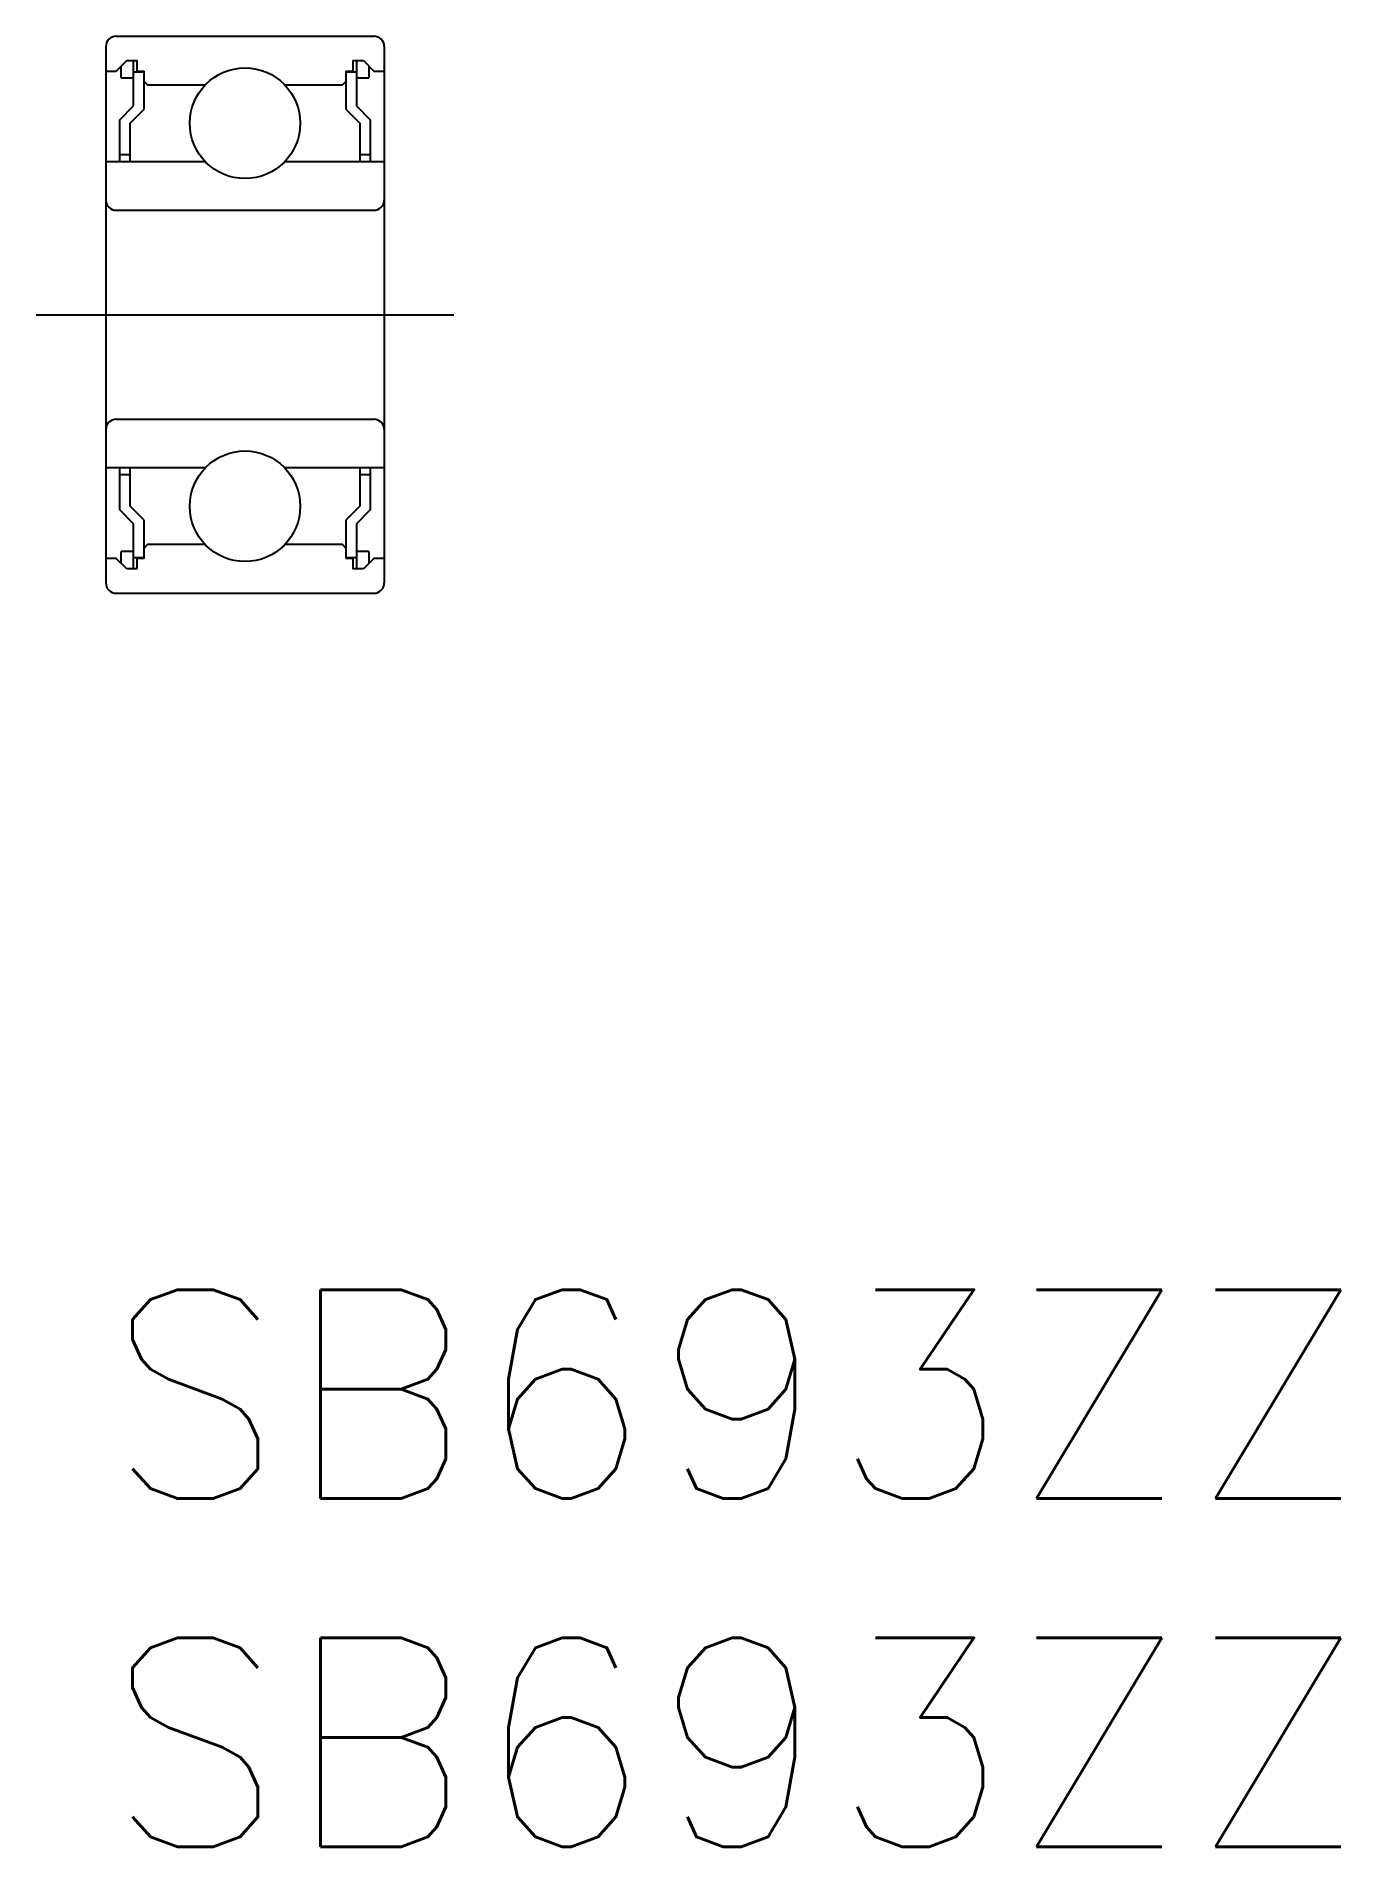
# Model space of a CAD drawing. Extents: x -1 to 17.7, y -8 to 18.
import ezdxf

# ---------------------------------------------------------------- set-up
doc = ezdxf.new("R2010")
doc.units = 0
doc.header["$LTSCALE"] = 0.5
doc.linetypes.add('CENTER', pattern=[50.8, 31.75, -6.35, 6.35, -6.35])
for name, color, linetype in [('MSM_CENTER', 1, 'CENTER'), ('MSM_CONTINUOUS', 7, 'CONTINUOUS'), ('MSM_PART_NUMBER', 7, 'CONTINUOUS')]:
    doc.layers.add(name, color=color, linetype=linetype)
doc.styles.get("Standard").update_dxf_attribs({"font": 'txt.shx', "height": 1, "bigfont": 'bigfont.shx'})

# ---------------------------------------------------------------- blocks, each defined once
blk = doc.blocks.new('*U6')
at = {"layer": 'MSM_PART_NUMBER'}
blk.add_text('SB693ZZ', height=3, dxfattribs=at).set_placement((0, -3))
blk = doc.blocks.new('*U7')
at = {"layer": 'MSM_PART_NUMBER'}
blk.add_text('SB693ZZ', height=3, dxfattribs=at).set_placement((0, -8))

msp = doc.modelspace()

# ---------------------------------------------------------------- linework, layer by layer
at = {"layer": 'MSM_CENTER'}
msp.add_line((-1, 14), (5, 14), dxfattribs=at)
at = {"layer": 'MSM_CONTINUOUS'}
for p, q in [((0.15, 18), (3.85, 18)), ((0, 17.85), (0, 10.15)), ((4, 17.85), (4, 10.15)), ((0, 17.5), (0.15, 17.5)), ((0.15, 17.5), (0.3, 17.65)), ((0.22, 17.4), (0.22, 17.57)), ((0.3, 17.65), (0.45, 17.65)), ((0.4, 17), (0.4, 17.65)), ((0.4, 17.49), (0.55, 17.49)), ((0.45, 17.5), (0.45, 17.65)), ((0.45, 17.5), (0.55, 17.5)), ((0.55, 17.3), (0.55, 17.5)), ((0.55, 16.95), (0.55, 17.5)), ((3.45, 17.5), (3.55, 17.5)), ((3.45, 17.5), (3.45, 16.95)), ((3.45, 17.49), (3.6, 17.49)), ((3.55, 17.65), (3.7, 17.65)), ((3.55, 17.65), (3.55, 17.5)), ((3.6, 17.65), (3.6, 17)), ((3.7, 17.65), (3.85, 17.5)), ((3.78, 17.57), (3.78, 17.4)), ((3.85, 17.5), (4, 17.5)), ((0.22, 17.4), (0.4, 17.4)), ((0.55, 17.35), (0.6, 17.3)), ((0.6, 17.3), (1.42769, 17.3)), ((2.57231, 17.3), (3.4, 17.3)), ((3.4, 17.3), (3.45, 17.35)), ((3.6, 17.4), (3.78, 17.4)), ((0.2, 16.8), (0.4, 17)), ((0.35, 16.75), (0.55, 16.95)), ((3.45, 16.95), (3.65, 16.75)), ((3.6, 17), (3.8, 16.8)), ((0.2, 16.2), (0.2, 16.8)), ((0.35, 16.2), (0.35, 16.75)), ((3.65, 16.75), (3.65, 16.2)), ((3.8, 16.8), (3.8, 16.2)), ((0, 16.2), (1.42769, 16.2)), ((0.2, 16.3), (0.35, 16.3)), ((2.57231, 16.2), (4, 16.2)), ((3.65, 16.3), (3.8, 16.3)), ((0.15, 15.5), (3.85, 15.5)), ((0.15, 12.5), (3.85, 12.5)), ((1.42769, 11.8), (0, 11.8)), ((0.2, 11.2), (0.2, 11.8)), ((0.35, 11.7), (0.2, 11.7)), ((0.35, 11.25), (0.35, 11.8)), ((4, 11.8), (2.57231, 11.8)), ((3.65, 11.8), (3.65, 11.25)), ((3.8, 11.7), (3.65, 11.7)), ((3.8, 11.8), (3.8, 11.2)), ((0.4, 11), (0.2, 11.2)), ((0.55, 11.05001), (0.35, 11.25)), ((3.65, 11.25), (3.45, 11.05001)), ((3.8, 11.2), (3.6, 11)), ((0.4, 10.35), (0.4, 11)), ((0.55, 10.5), (0.55, 11.05)), ((3.45, 11.05), (3.45, 10.5)), ((3.6, 11), (3.6, 10.35)), ((0.55, 10.5), (0.55, 10.7)), ((0.6, 10.7), (0.55, 10.65001)), ((1.42769, 10.7), (0.6, 10.7)), ((1.01385, 10.7), (1.01395, 10.7)), ((1.22077, 10.7), (1.22077, 10.7001)), ((3.4, 10.7), (2.57231, 10.7)), ((3.45, 10.65001), (3.4, 10.7)), ((0.15, 10.5), (0, 10.5)), ((0.3, 10.35001), (0.15, 10.5)), ((0.22, 10.43), (0.22, 10.6)), ((0.4, 10.6), (0.22, 10.6)), ((0.55, 10.51), (0.4, 10.51)), ((0.45, 10.35), (0.45, 10.5)), ((0.55, 10.5), (0.45, 10.5)), ((3.6, 10.51), (3.45, 10.51)), ((3.55, 10.5), (3.45, 10.5)), ((3.55, 10.5), (3.55, 10.35)), ((3.78, 10.6), (3.6, 10.6)), ((3.85, 10.5), (3.7, 10.35)), ((3.78, 10.6), (3.78, 10.43)), ((4, 10.5), (3.85, 10.5)), ((3.95, 10.5), (3.85, 10.5)), ((0.45, 10.35), (0.3, 10.35)), ((3.7, 10.35), (3.55, 10.35)), ((0.15, 10), (3.85, 10))]:
    msp.add_line(p, q, dxfattribs=at)
for centre in [(2, 16.75), (2, 11.25)]:
    msp.add_circle(centre, 0.79375, dxfattribs=at)
for centre, start, end in [((0.15, 17.85), 90, 180), ((3.85, 17.85), 0, 90), ((0.15, 15.65), 180, 270), ((3.85, 15.65), 270, 0), ((0.15, 12.35), 90, 180), ((3.85, 12.35), 0, 90), ((0.15, 10.15), 180, 270), ((3.85, 10.15), 270, 0)]:
    msp.add_arc(centre, 0.15, start, end, dxfattribs=at)

# ---------------------------------------------------------------- block references
for name in ['*U6', '*U7']:
    msp.add_blockref(name, (0, 0), dxfattribs=at)

doc.saveas('drawing.dxf')
